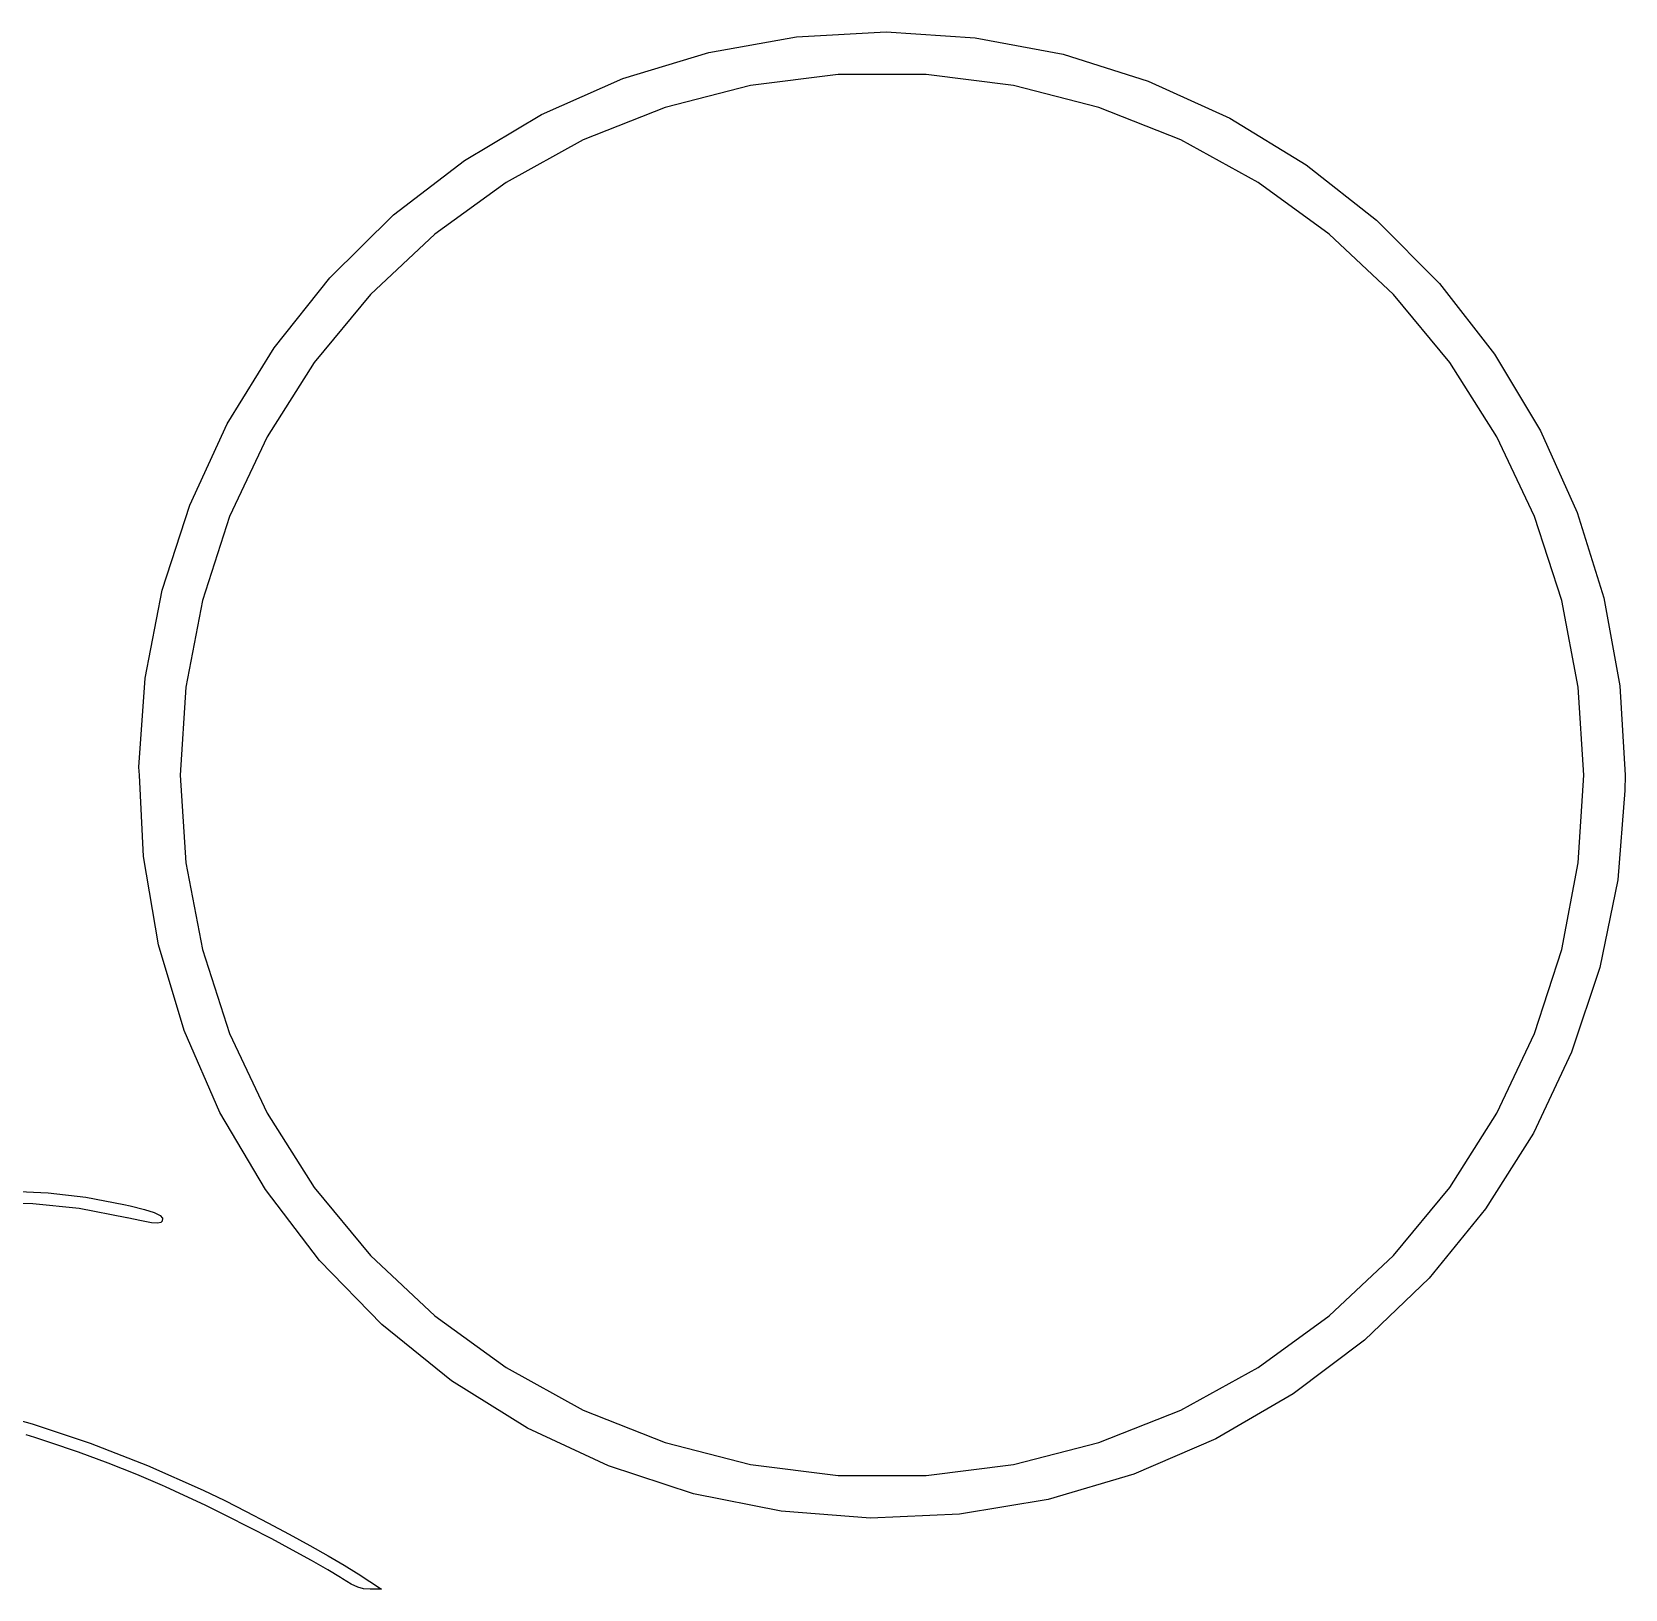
# Model space of a CAD drawing. Extents: x 83.3 to 116.7, y -117 to -83.4.
# Drawn here: x 111.01 to 116.61, y -88.86 to -83.39 of the extents above; entities that cross this region are included whole.
import ezdxf

# ---------------------------------------------------------------- set-up
doc = ezdxf.new("R2010")
doc.units = 0
doc.layers.add('BLACK', color=7, linetype='CONTINUOUS')

msp = doc.modelspace()

# ---------------------------------------------------------------- linework, layer by layer
at = {"layer": 'BLACK', "linetype": 'CONTINUOUS'}
for p, q in [((113.39, -83.4573), (113.699, -83.4023)), ((113.699, -83.4023), (114.014, -83.385)), ((114.014, -83.385), (114.328, -83.4056)), ((114.328, -83.4056), (114.637, -83.4638)), ((113.088, -83.549), (113.39, -83.4573)), ((114.637, -83.4638), (114.937, -83.5587)), ((113.845, -83.535), (113.537, -83.5739)), ((114.155, -83.535), (113.845, -83.535)), ((114.463, -83.5739), (114.155, -83.535)), ((112.801, -83.6763), (113.088, -83.549)), ((113.537, -83.5739), (113.237, -83.651)), ((114.763, -83.651), (114.463, -83.5739)), ((114.937, -83.5587), (115.224, -83.689)), ((113.237, -83.651), (112.948, -83.7652)), ((115.052, -83.7652), (114.763, -83.651)), ((112.53, -83.8372), (112.801, -83.6763)), ((115.224, -83.689), (115.492, -83.8527)), ((112.948, -83.7652), (112.677, -83.9146)), ((115.323, -83.9146), (115.052, -83.7652)), ((112.281, -84.0294), (112.53, -83.8372)), ((115.492, -83.8527), (115.74, -84.0475)), ((112.677, -83.9146), (112.426, -84.0969)), ((115.574, -84.0969), (115.323, -83.9146)), ((112.057, -84.2502), (112.281, -84.0294)), ((115.74, -84.0475), (115.962, -84.2707)), ((112.426, -84.0969), (112.2, -84.3093)), ((115.8, -84.3093), (115.574, -84.0969)), ((111.861, -84.4964), (112.057, -84.2502)), ((115.962, -84.2707), (116.155, -84.5188)), ((112.2, -84.3093), (112.002, -84.5482)), ((115.998, -84.5482), (115.8, -84.3093)), ((111.695, -84.7643), (111.861, -84.4964)), ((112.002, -84.5482), (111.836, -84.8101)), ((116.164, -84.8101), (115.998, -84.5482)), ((116.155, -84.5188), (116.317, -84.7885)), ((111.564, -85.0501), (111.695, -84.7643)), ((111.836, -84.8101), (111.704, -85.0908)), ((116.296, -85.0908), (116.164, -84.8101)), ((116.317, -84.7885), (116.446, -85.0757)), ((111.467, -85.3497), (111.564, -85.0501)), ((111.704, -85.0908), (111.608, -85.3858)), ((116.392, -85.3858), (116.296, -85.0908)), ((116.446, -85.0757), (116.54, -85.3762)), ((111.407, -85.6587), (111.467, -85.3497)), ((111.608, -85.3858), (111.55, -85.6904)), ((116.45, -85.6904), (116.392, -85.3858)), ((116.54, -85.3762), (116.596, -85.6858)), ((111.385, -85.9726), (111.407, -85.6587)), ((111.55, -85.6904), (111.53, -86)), ((116.47, -86), (116.45, -85.6904)), ((116.596, -85.6858), (116.615, -86)), ((111.387, -86), (111.385, -85.9726)), ((111.401, -86.287), (111.387, -86)), ((111.53, -86), (111.55, -86.3096)), ((116.45, -86.3096), (116.47, -86)), ((116.615, -86), (116.614, -86.0548)), ((116.614, -86.0548), (116.589, -86.3685)), ((111.454, -86.5971), (111.401, -86.287)), ((111.55, -86.3096), (111.608, -86.6142)), ((116.392, -86.6142), (116.45, -86.3096)), ((116.589, -86.3685), (116.526, -86.6768)), ((111.544, -86.8987), (111.454, -86.5971)), ((111.608, -86.6142), (111.704, -86.9092)), ((116.296, -86.9092), (116.392, -86.6142)), ((116.526, -86.6768), (116.426, -86.9754)), ((111.67, -87.1872), (111.544, -86.8987)), ((111.704, -86.9092), (111.836, -87.1899)), ((116.164, -87.1899), (116.296, -86.9092)), ((116.426, -86.9754), (116.292, -87.2598)), ((111.83, -87.4585), (111.67, -87.1872)), ((111.836, -87.1899), (112.002, -87.4518)), ((115.998, -87.4518), (116.164, -87.1899)), ((116.292, -87.2598), (116.124, -87.526)), ((110.938, -87.465), (111.065, -87.4704)), ((112.02, -87.7087), (111.83, -87.4585)), ((112.002, -87.4518), (112.2, -87.6907)), ((115.8, -87.6907), (115.998, -87.4518)), ((111.011, -87.5093), (110.918, -87.5068)), ((111.175, -87.5257), (111.011, -87.5093)), ((111.065, -87.4704), (111.198, -87.486)), ((111.198, -87.486), (111.332, -87.5111)), ((111.332, -87.5111), (111.354, -87.5161)), ((111.354, -87.5161), (111.404, -87.5288)), ((111.342, -87.5577), (111.175, -87.5257)), ((111.343, -87.558), (111.342, -87.5577)), ((111.394, -87.5692), (111.343, -87.558)), ((111.429, -87.5756), (111.394, -87.5692)), ((111.404, -87.5288), (111.438, -87.5398)), ((111.451, -87.5775), (111.429, -87.5756)), ((111.438, -87.5398), (111.46, -87.5498)), ((111.462, -87.575), (111.451, -87.5775)), ((111.46, -87.5498), (111.468, -87.5596)), ((111.466, -87.57), (111.462, -87.575)), ((111.468, -87.5596), (111.466, -87.57)), ((116.124, -87.526), (115.925, -87.77)), ((112.2, -87.6907), (112.426, -87.9031)), ((115.574, -87.9031), (115.8, -87.6907)), ((112.24, -87.9341), (112.02, -87.7087)), ((115.925, -87.77), (115.698, -87.9885)), ((112.426, -87.9031), (112.677, -88.0854)), ((115.323, -88.0854), (115.574, -87.9031)), ((112.485, -88.1316), (112.24, -87.9341)), ((115.698, -87.9885), (115.447, -88.1781)), ((112.677, -88.0854), (112.948, -88.2348)), ((115.052, -88.2348), (115.323, -88.0854)), ((112.752, -88.2981), (112.485, -88.1316)), ((115.447, -88.1781), (115.175, -88.3362)), ((110.81, -88.2276), (111.009, -88.2832)), ((112.948, -88.2348), (113.237, -88.349)), ((114.763, -88.349), (115.052, -88.2348)), ((111.009, -88.2832), (111.213, -88.3511)), ((113.037, -88.4314), (112.752, -88.2981)), ((111.018, -88.3313), (110.988, -88.3222)), ((111.071, -88.3483), (111.018, -88.3313)), ((111.172, -88.3833), (111.071, -88.3483)), ((111.213, -88.3511), (111.415, -88.4295)), ((113.237, -88.349), (113.537, -88.4261)), ((114.463, -88.4261), (114.763, -88.349)), ((115.175, -88.3362), (114.886, -88.4604)), ((111.276, -88.4219), (111.172, -88.3833)), ((111.377, -88.4617), (111.276, -88.4219)), ((111.468, -88.5002), (111.377, -88.4617)), ((111.415, -88.4295), (111.611, -88.5165)), ((113.336, -88.5294), (113.037, -88.4314)), ((113.537, -88.4261), (113.845, -88.465)), ((113.845, -88.465), (114.155, -88.465)), ((114.155, -88.465), (114.463, -88.4261)), ((114.886, -88.4604), (114.584, -88.549)), ((111.478, -88.5045), (111.468, -88.5002)), ((111.544, -88.5348), (111.478, -88.5045)), ((111.611, -88.5165), (111.687, -88.5533)), ((113.645, -88.5908), (113.336, -88.5294)), ((111.618, -88.5697), (111.544, -88.5348)), ((111.695, -88.6079), (111.618, -88.5697)), ((111.687, -88.5533), (111.762, -88.5914)), ((114.584, -88.549), (114.273, -88.6007)), ((111.774, -88.6479), (111.695, -88.6079)), ((111.762, -88.5914), (111.839, -88.6313)), ((111.839, -88.6313), (111.914, -88.6717)), ((113.959, -88.6147), (113.645, -88.5908)), ((114.273, -88.6007), (113.959, -88.6147)), ((111.852, -88.6882), (111.774, -88.6479)), ((111.925, -88.7275), (111.852, -88.6882)), ((111.914, -88.6717), (111.986, -88.711)), ((111.992, -88.7642), (111.925, -88.7275)), ((111.986, -88.711), (112.051, -88.7477)), ((112.051, -88.7477), (112.107, -88.7804)), ((112.049, -88.797), (111.992, -88.7642)), ((112.094, -88.8244), (112.049, -88.797)), ((112.107, -88.7804), (112.151, -88.8075)), ((112.151, -88.8075), (112.156, -88.8104)), ((112.156, -88.8104), (112.239, -88.8646)), ((112.101, -88.8288), (112.094, -88.8244)), ((112.132, -88.8475), (112.101, -88.8288)), ((112.155, -88.8584), (112.132, -88.8475)), ((112.175, -88.8636), (112.155, -88.8584)), ((112.198, -88.8648), (112.175, -88.8636)), ((112.239, -88.8646), (112.198, -88.8648))]:
    msp.add_line(p, q, dxfattribs=at)

doc.saveas('drawing.dxf')
